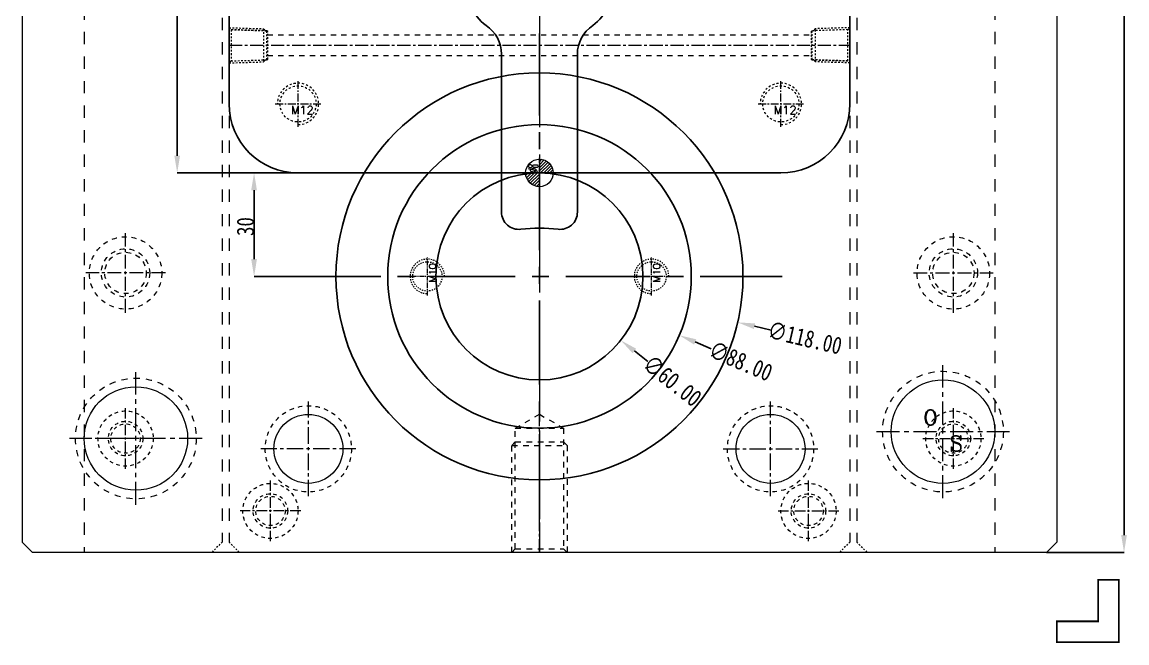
# Model space of a CAD drawing. Header units: millimetres. Extents: x -1495 to -116, y -3881 to 1305.
# Drawn here: x -885.3 to -565, y -583.1 to -403.1 of the extents above; entities that cross this region are included whole.
import ezdxf

# ---------------------------------------------------------------- set-up
doc = ezdxf.new("R2010")
doc.units = ezdxf.units.MM
doc.header["$LTSCALE"] = 16.335
doc.header["$PDMODE"] = 3
doc.header["$PDSIZE"] = 0.3125
doc.linetypes.add('CENTER', pattern=[0.6, 0.375, -0.075, 0.075, -0.075])
doc.linetypes.add('HIDDEN', pattern=[0.2, 0.1, -0.1])
doc.layers.get('0').update_dxf_attribs({"linetype": 'CONTINUOUS'})
doc.layers.get('Defpoints').update_dxf_attribs({"linetype": 'CONTINUOUS'})
for name, color, linetype, lineweight in [('cool', 153, 'HIDDEN', 9), ('epin', 13, 'CONTINUOUS', 9), ('moldbase', 7, 'CONTINUOUS', 20), ('screw', 33, 'CONTINUOUS', 13)]:
    doc.layers.add(name, color=color, linetype=linetype, lineweight=lineweight)
doc.styles.add('ROMANC', font='romanc.shx', dxfattribs={"bigfont": 'gbcbig.shx'})
doc.styles.get("Standard").update_dxf_attribs({"font": 'txt', "width": 0.8})
doc.styles.add('TXT', font='txt.shx', dxfattribs={"bigfont": 'gbcbig.shx'})
doc.styles.add('TXT05', font='txt.shx', dxfattribs={"width": 0.5, "bigfont": 'gbcbig.shx'})
doc.dimstyles.get("Standard").update_dxf_attribs({"dimtxt": 0.15625, "dimasz": 0.1875, "dimexe": 0.125, "dimexo": 0.0625, "dimtad": 0, "dimtih": 1, "dimtoh": 1, "dimdsep": 46, "dimtxsty": 'Standard', "dimcen": 0.09, "dimadec": 0, "dimazin": 0, "dimtp": 0.01, "dimtm": 0.01, "dimtfac": 1, "dimtofl": 0, "dimtmove": 0, "dimatfit": 3, "dimfxl": 0, "dimtolj": 1, "dimarcsym": 0})
doc.dimstyles.new('副本 ISO-25-1', dxfattribs={"dimtxt": 5, "dimasz": 5, "dimexe": 0, "dimexo": 0, "dimgap": 0, "dimtad": 1, "dimtxsty": 'Standard', "dimcen": 0, "dimclrd": 4, "dimclre": 4, "dimclrt": 6, "dimazin": 0, "dimtfac": 1, "dimtofl": 0, "dimtmove": 0, "dimatfit": 3, "dimfxl": 0, "dimarcsym": 0})

# ---------------------------------------------------------------- blocks, each defined once
blk = doc.blocks.new('screw_m12_g')
at = {"layer": 'screw', "color": 1, "linetype": 'CENTER', "ltscale": 0.373186}
for p, q in [((0, -6.6), (0, 6.6)), ((-6.6, 0), (6.6, 0))]:
    blk.add_line(p, q, dxfattribs=at)
at = {"layer": 'screw', "color": 33, "linetype": 'HIDDEN', "ltscale": 0.373186}
blk.add_circle((0, 0), 5.25, dxfattribs=at)
at = {"layer": 'screw', "color": 92, "linetype": 'HIDDEN', "ltscale": 0.373186}
blk.add_arc((0, 0), 6, 270, 180, dxfattribs=at)
at = {"layer": 'screw', "color": 6, "style": 'TXT'}
blk.add_text('M12', height=2.4, dxfattribs=at).set_placement((-2.04, -3))
blk = doc.blocks.new('*D250')
at = {"color": 4, "linetype": 'Continuous', "lineweight": -2}
for p, q in [((-805.3, -266.81), (-840.33, -266.81)), ((-840.33, -271.81), (-840.33, -441.81)), ((-805.3, -446.81), (-840.33, -446.81))]:
    blk.add_line(p, q, dxfattribs=at)
at = {"color": 4}
for points in [[(-841.16, -271.81), (-839.5, -271.81), (-840.33, -266.81)], [(-841.16, -441.81), (-839.5, -441.81), (-840.33, -446.81)]]:
    blk.add_solid(points, dxfattribs=at)
at = {"layer": 'Defpoints', "color": 0}
for p in [(-805.3, -266.81), (-840.33, -446.81), (-805.3, -446.81)]:
    blk.add_point(p, dxfattribs=at)
at = {"color": 6, "insert": (-842.83, -342.27), "char_height": 5, "attachment_point": 5, "rotation": 90}
blk.add_mtext('180', dxfattribs=at)
blk = doc.blocks.new('*D251')
at = {"color": 4, "lineweight": -2}
blk.add_line((-703.85, -501.52), (-707.78, -498.43), dxfattribs=at)
at = {"color": 4}
blk.add_solid([(-707.26, -497.77), (-708.29, -499.09), (-711.71, -495.34)], dxfattribs=at)
at = {"layer": 'Defpoints', "color": 0}
for p in [(-758.89, -458.27), (-711.71, -495.34)]:
    blk.add_point(p, dxfattribs=at)
at = {"color": 6, "insert": (-696.77, -507.08), "char_height": 5, "attachment_point": 5, "rotation": 321.8465}
blk.add_mtext('\\A1;∅60.00', dxfattribs=at)
blk = doc.blocks.new('*D252')
at = {"color": 4, "lineweight": -2}
blk.add_line((-685.53, -497.76), (-690.14, -495.82), dxfattribs=at)
at = {"color": 4}
blk.add_solid([(-689.82, -495.05), (-690.46, -496.59), (-694.75, -493.88)], dxfattribs=at)
at = {"layer": 'Defpoints', "color": 0}
for p in [(-775.85, -459.74), (-694.75, -493.88)]:
    blk.add_point(p, dxfattribs=at)
at = {"color": 6, "insert": (-676.93, -501.38), "char_height": 5, "attachment_point": 5, "rotation": 337.1703}
blk.add_mtext('\\A1;∅88.00', dxfattribs=at)
blk = doc.blocks.new('*D253')
at = {"color": 4, "lineweight": -2}
blk.add_line((-668.08, -492.39), (-672.95, -491.26), dxfattribs=at)
at = {"color": 4}
blk.add_solid([(-672.77, -490.45), (-673.14, -492.07), (-677.82, -490.13)], dxfattribs=at)
at = {"layer": 'Defpoints', "color": 0}
for p in [(-792.78, -463.48), (-677.82, -490.13)]:
    blk.add_point(p, dxfattribs=at)
at = {"color": 6, "insert": (-658.34, -494.65), "char_height": 5, "attachment_point": 5, "rotation": 346.9467}
blk.add_mtext('\\A1;∅118.00', dxfattribs=at)
blk = doc.blocks.new('screw_m10_g')
at = {"layer": 'screw', "color": 1, "linetype": 'CENTER', "ltscale": 0.219913}
for p, q in [((0, -5.5), (0, 5.5)), ((-5.5, 0), (5.5, 0))]:
    blk.add_line(p, q, dxfattribs=at)
at = {"layer": 'screw', "color": 33, "linetype": 'HIDDEN', "ltscale": 0.219913}
blk.add_circle((0, 0), 4.25, dxfattribs=at)
at = {"layer": 'screw', "color": 92, "linetype": 'HIDDEN', "ltscale": 0.219913}
blk.add_arc((0, 0), 5, 270, 180, dxfattribs=at)
at = {"layer": 'screw', "color": 6, "style": 'TXT'}
blk.add_text('M10', height=2, dxfattribs=at).set_placement((-1.7, -2.5))
blk = doc.blocks.new('epin_ejp_8')
at = {"layer": 'epin'}
h = blk.add_hatch(dxfattribs=at)
h.set_pattern_fill('_ANSI31', color=123, scale=0.2, angle=90, style=0)
h.set_pattern_definition([(135, (-705.7219, 490.0809), (-0.4490128, -0.4490128), [])])
h.paths.add_polyline_path([(0, 4, 0.414214), (-4, 0), (0, 0)])
h.paths.add_polyline_path([(4, 0), (0, 0), (0, -4, 0.414214)])
at = {"layer": 'epin', "color": 1, "linetype": 'CENTER', "ltscale": 0.248791}
for p, q in [((0, -4.4), (0, 4.4)), ((-4.4, 0), (4.4, 0))]:
    blk.add_line(p, q, dxfattribs=at)
at = {"layer": 'epin'}
blk.add_circle((0, 0), 4, dxfattribs=at)
at = {"layer": 'epin', "color": 6, "style": 'TXT05', "width": 0.5}
blk.add_text('%%c8', height=2.8, dxfattribs=at).set_placement((0.16, 0.4))
blk = doc.blocks.new('*D254')
at = {"color": 4, "linetype": 'Continuous', "lineweight": -2}
for p, q in [((-800.84, -446.81), (-818.04, -446.81)), ((-818.04, -451.81), (-818.04, -471.81)), ((-800.84, -476.81), (-818.04, -476.81))]:
    blk.add_line(p, q, dxfattribs=at)
at = {"color": 4}
for points in [[(-818.88, -451.81), (-817.21, -451.81), (-818.04, -446.81)], [(-818.88, -471.81), (-817.21, -471.81), (-818.04, -476.81)]]:
    blk.add_solid(points, dxfattribs=at)
at = {"layer": 'Defpoints', "color": 0}
for p in [(-800.84, -446.81), (-818.04, -476.81), (-800.84, -476.81)]:
    blk.add_point(p, dxfattribs=at)
at = {"color": 6, "insert": (-820.54, -462.35), "char_height": 5, "attachment_point": 5, "rotation": 90}
blk.add_mtext('30', dxfattribs=at)
blk = doc.blocks.new('cool_jt_f11')
at = {"layer": 'cool', "ltscale": 0.3}
for p, q in [((0, 5.11), (0.58, 4.53)), ((0, 5.11), (10, 4.8)), ((0.58, 4.53), (0.58, -4.53)), ((11, 4.21), (0.58, 4.53)), ((0.58, 4.53), (11, 4.21)), ((10, 4.8), (10.58, 4.22)), ((10, 4.8), (10, -4.8)), ((11.21, 4), (11, 4.21)), ((11, -4.21), (11, 4.21)), ((11.21, -4), (11.21, 4)), ((0.58, -4.53), (0, -5.11)), ((0, -5.11), (10, -4.8)), ((0.58, -4.53), (11, -4.21)), ((10, -4.8), (10.58, -4.22)), ((11, -4.21), (11.21, -4))]:
    blk.add_line(p, q, dxfattribs=at)
blk = doc.blocks.new('*D256')
at = {"color": 4, "linetype": 'Continuous', "lineweight": -2}
for p, q in [((-588.3, -206.81), (-565.81, -206.81)), ((-565.81, -211.81), (-565.81, -551.81)), ((-588.3, -556.81), (-565.81, -556.81))]:
    blk.add_line(p, q, dxfattribs=at)
at = {"color": 4}
for points in [[(-566.64, -211.81), (-564.98, -211.81), (-565.81, -206.81)], [(-566.64, -551.81), (-564.98, -551.81), (-565.81, -556.81)]]:
    blk.add_solid(points, dxfattribs=at)
at = {"layer": 'Defpoints', "color": 0}
for p in [(-588.3, -206.81), (-588.3, -556.81), (-565.81, -556.81)]:
    blk.add_point(p, dxfattribs=at)
at = {"color": 6, "insert": (-568.31, -369.57), "char_height": 5, "attachment_point": 5, "rotation": 90}
blk.add_mtext('350', dxfattribs=at)

msp = doc.modelspace()

# ---------------------------------------------------------------- linework, layer by layer
for p, q in [((-825.3, -426.808), (-825.3, -286.808)), ((-645.3, -426.808), (-645.3, -286.808)), ((-746.3, -458.177), (-746.3, -412.391)), ((-724.3, -458.177), (-724.3, -412.391)), ((-805.3, -446.808), (-665.3, -446.808))]:
    msp.add_line(p, q)
at = {"color": 1, "linetype": 'CENTER', "ltscale": 3.980655}
for p, q in [((-735.3, -547.208), (-735.3, -406.408)), ((-805.7, -476.808), (-664.9, -476.808))]:
    msp.add_line(p, q, dxfattribs=at)
for radius in [59, 44, 30]:
    msp.add_circle((-735.3, -476.808), radius)
for centre, radius, start, end in [((-745.226, -395.737), 10, 195, 236.377), ((-725.375, -395.737), 10, 303.623, 345), ((-756.3, -412.391), 10, 0, 56.377), ((-714.3, -412.391), 10, 123.623, 180), ((-805.3, -426.808), 20, 180, 270), ((-665.3, -426.808), 20, 270, 0), ((-741.3, -458.177), 5, 180, 277.03346), ((-729.3, -458.177), 5, 262.96654, 360), ((-735.3, -506.808), 44, 82.96654, 97.03346)]:
    msp.add_arc(centre, radius, start, end)
at = {"layer": 'cool', "ltscale": 0.932966}
for p, q in [((-814.09, -406.808), (-656.51, -406.808)), ((-814.09, -412.808), (-656.51, -412.808))]:
    msp.add_line(p, q, dxfattribs=at)
at = {"layer": 'cool', "color": 1, "linetype": 'CENTER', "ltscale": 0.621977}
msp.add_line((-825.3, -409.808), (-645.3, -409.808), dxfattribs=at)
at = {"layer": 'moldbase', "color": 8, "linetype": 'HIDDEN', "ltscale": 2.176921}
for p, q in [((-867.3, -206.808), (-867.3, -556.808)), ((-603.3, -206.808), (-603.3, -556.808)), ((-827.3, -209.808), (-827.3, -553.808)), ((-825.3, -209.808), (-825.3, -553.808)), ((-645.3, -209.808), (-645.3, -553.808)), ((-643.3, -209.808), (-643.3, -553.808))]:
    msp.add_line(p, q, dxfattribs=at)
at = {"layer": 'moldbase', "color": 1, "linetype": 'CENTER', "ltscale": 2.176921}
msp.add_line((-735.3, -206.808), (-735.3, -556.808), dxfattribs=at)
at = {"layer": 'moldbase'}
for p, q in [((-885.3, -209.808), (-885.3, -553.808)), ((-585.3, -209.808), (-585.3, -553.808)), ((-885.3, -553.808), (-882.3, -556.808)), ((-585.3, -553.808), (-588.3, -556.808)), ((-588.3, -556.808), (-882.3, -556.808))]:
    msp.add_line(p, q, dxfattribs=at)
at = {"layer": 'moldbase', "color": 1, "linetype": 'CENTER', "ltscale": 0.653076}
for p, q in [((-855.3, -487.358), (-855.3, -464.258)), ((-615.3, -487.358), (-615.3, -464.258)), ((-843.75, -475.808), (-866.85, -475.808)), ((-626.85, -475.808), (-603.75, -475.808))]:
    msp.add_line(p, q, dxfattribs=at)
at = {"layer": 'moldbase', "color": 1, "linetype": 'CENTER', "ltscale": 1.08846}
for p, q in [((-618.3, -541.058), (-618.3, -502.558)), ((-852.3, -543.058), (-852.3, -504.558)), ((-637.55, -521.808), (-599.05, -521.808)), ((-833.05, -523.808), (-871.55, -523.808))]:
    msp.add_line(p, q, dxfattribs=at)
at = {"layer": 'moldbase', "color": 1, "linetype": 'CENTER', "ltscale": 0.497582}
for p, q in [((-855.3, -532.608), (-855.3, -515.008)), ((-615.3, -532.608), (-615.3, -515.008)), ((-846.5, -523.808), (-864.1, -523.808)), ((-624.1, -523.808), (-606.5, -523.808)), ((-813.3, -553.608), (-813.3, -536.008)), ((-657.3, -553.608), (-657.3, -536.008)), ((-804.5, -544.808), (-822.1, -544.808)), ((-666.1, -544.808), (-648.5, -544.808))]:
    msp.add_line(p, q, dxfattribs=at)
at = {"layer": 'moldbase', "color": 1, "linetype": 'CENTER', "ltscale": 0.777472}
for p, q in [((-802.3, -540.558), (-802.3, -513.058)), ((-668.3, -540.558), (-668.3, -513.058)), ((-788.55, -526.808), (-816.05, -526.808)), ((-682.05, -526.808), (-654.55, -526.808))]:
    msp.add_line(p, q, dxfattribs=at)
at = {"layer": 'moldbase', "linetype": 'HIDDEN', "ltscale": 0.995164}
for p, q in [((-742.3, -520.808), (-735.3, -516.766)), ((-735.3, -516.766), (-728.3, -520.808)), ((-742.3, -555.808), (-742.3, -520.808)), ((-742.3, -520.808), (-728.3, -520.808)), ((-728.3, -520.808), (-728.3, -555.808)), ((-743.3, -556.808), (-742.3, -555.808)), ((-742.3, -555.808), (-728.3, -555.808)), ((-728.3, -555.808), (-727.3, -556.808))]:
    msp.add_line(p, q, dxfattribs=at)
at = {"layer": 'moldbase', "color": 1, "linetype": 'CENTER', "ltscale": 0.621977}
msp.add_line((-735.3, -556.808), (-735.3, -516.766), dxfattribs=at)
at = {"layer": 'moldbase', "color": 92, "linetype": 'HIDDEN', "ltscale": 0.995164}
for p, q in [((-743.3, -525.808), (-742.3, -524.808)), ((-742.3, -524.808), (-728.3, -524.808)), ((-728.3, -524.808), (-727.3, -525.808)), ((-743.3, -556.808), (-743.3, -525.808)), ((-743.3, -525.808), (-727.3, -525.808)), ((-727.3, -525.808), (-727.3, -556.808))]:
    msp.add_line(p, q, dxfattribs=at)
at = {"layer": 'moldbase', "color": 8, "linetype": 'HIDDEN', "ltscale": 0.27989}
for p, q in [((-827.3, -553.808), (-830.3, -556.808)), ((-825.3, -553.808), (-822.3, -556.808)), ((-645.3, -553.808), (-648.3, -556.808)), ((-643.3, -553.808), (-640.3, -556.808))]:
    msp.add_line(p, q, dxfattribs=at)
at = {"layer": 'moldbase', "const_width": 0.5}
msp.add_lwpolyline([(-585.3, -576.808), (-573.3, -576.808), (-573.3, -564.808), (-567.3, -564.808), (-567.3, -582.808), (-585.3, -582.808), (-585.3, -576.808)], dxfattribs=at)
at = {"layer": 'moldbase', "color": 8, "linetype": 'HIDDEN', "ltscale": 0.870768}
for centre, radius in [((-855.3, -475.808), 10.5), ((-615.3, -475.808), 10.5), ((-855.3, -475.808), 7), ((-855.3, -475.808), 6), ((-615.3, -475.808), 7), ((-615.3, -475.808), 6)]:
    msp.add_circle(centre, radius, dxfattribs=at)
at = {"layer": 'moldbase', "color": 8, "linetype": 'HIDDEN', "ltscale": 1.08846}
for centre in [(-618.3, -521.808), (-852.3, -523.808)]:
    msp.add_circle(centre, 17.5, dxfattribs=at)
at = {"layer": 'moldbase'}
for centre, radius in [((-852.3, -523.808), 15), ((-618.3, -521.808), 15), ((-802.3, -526.808), 10), ((-668.3, -526.808), 10)]:
    msp.add_circle(centre, radius, dxfattribs=at)
at = {"layer": 'moldbase', "color": 8, "linetype": 'HIDDEN', "ltscale": 0.777472}
for centre in [(-802.3, -526.808), (-668.3, -526.808)]:
    msp.add_circle(centre, 12.5, dxfattribs=at)
at = {"layer": 'moldbase', "color": 8, "linetype": 'HIDDEN', "ltscale": 0.621977}
for centre, radius in [((-855.3, -523.808), 8), ((-855.3, -523.808), 5), ((-615.3, -523.808), 8), ((-615.3, -523.808), 5), ((-855.3, -523.808), 4.25), ((-615.3, -523.808), 4.25), ((-813.3, -544.808), 8), ((-657.3, -544.808), 8), ((-813.3, -544.808), 5), ((-813.3, -544.808), 4.25), ((-657.3, -544.808), 5), ((-657.3, -544.808), 4.25)]:
    msp.add_circle(centre, radius, dxfattribs=at)

# ---------------------------------------------------------------- block references
at = {"layer": 'cool', "ltscale": 0.932966}
msp.add_blockref('cool_jt_f11', (-825.3, -409.808), dxfattribs=at)
at = {"layer": 'cool', "ltscale": 0.932966, "rotation": 180}
msp.add_blockref('cool_jt_f11', (-645.3, -409.808), dxfattribs=at)
at = {"layer": 'epin', "ltscale": 0.5, "rotation": 90}
msp.add_blockref('epin_ejp_8', (-735.3, -446.808), dxfattribs=at)
at = {"layer": 'screw'}
for p in [(-805.3, -426.808), (-665.3, -426.808)]:
    msp.add_blockref('screw_m12_g', p, dxfattribs=at)
at = {"layer": 'screw', "color": 4, "rotation": 90}
for p in [(-767.8, -476.808), (-702.8, -476.808)]:
    msp.add_blockref('screw_m10_g', p, dxfattribs=at)

# ---------------------------------------------------------------- texts
at = {"layer": 'moldbase', "style": 'ROMANC'}
for s, p in [('O', (-624.007, -519.954)), ('S', (-616.446, -527.514))]:
    msp.add_text(s, height=4.5, dxfattribs=at).set_placement(p)

# ---------------------------------------------------------------- dimensions: what is measured, and where the dimension line sits
for base, p1, p2, picture, middle in [((-565.81, -556.808), (-588.3, -206.808), (-588.3, -556.808), '*D256', (-565.81, -369.566)), ((-840.331, -446.808), (-805.3, -266.808), (-805.3, -446.808), '*D250', (-840.331, -342.274)), ((-818.043, -476.808), (-800.837, -446.808), (-800.837, -476.808), '*D254', (-818.043, -462.348))]:
    dim = msp.add_linear_dim(base=base, p1=p1, p2=p2, angle=90, dimstyle='副本 ISO-25-1', override={"dimfxl": 1.25, "dimarcsym": 1})
    dim.commit()
    dim.dimension.update_dxf_attribs({"geometry": picture, "text_midpoint": middle, "dimtype": 160})
for p1, p2, picture, middle in [((-775.853, -459.736), (-694.747, -493.88), '*D252', (-676.928, -501.381)), ((-758.891, -458.275), (-711.709, -495.341), '*D251', (-696.769, -507.079)), ((-792.776, -463.482), (-677.825, -490.133), '*D253', (-658.342, -494.651))]:
    dim = msp.add_diameter_dim_2p(p1=p1, p2=p2, dimstyle='Standard', override={"dimtxt": 5, "dimasz": 5, "dimexe": 0, "dimexo": 0, "dimgap": 0, "dimtih": 0, "dimtoh": 0, "dimzin": 0, "dimcen": 0, "dimclrd": 4, "dimclre": 4, "dimclrt": 6, "dimadec": 2, "dimtp": 0, "dimtm": 0, "dimtzin": 0})
    dim.commit()
    dim.dimension.update_dxf_attribs({"geometry": picture, "text_midpoint": middle})

doc.saveas('drawing.dxf')
